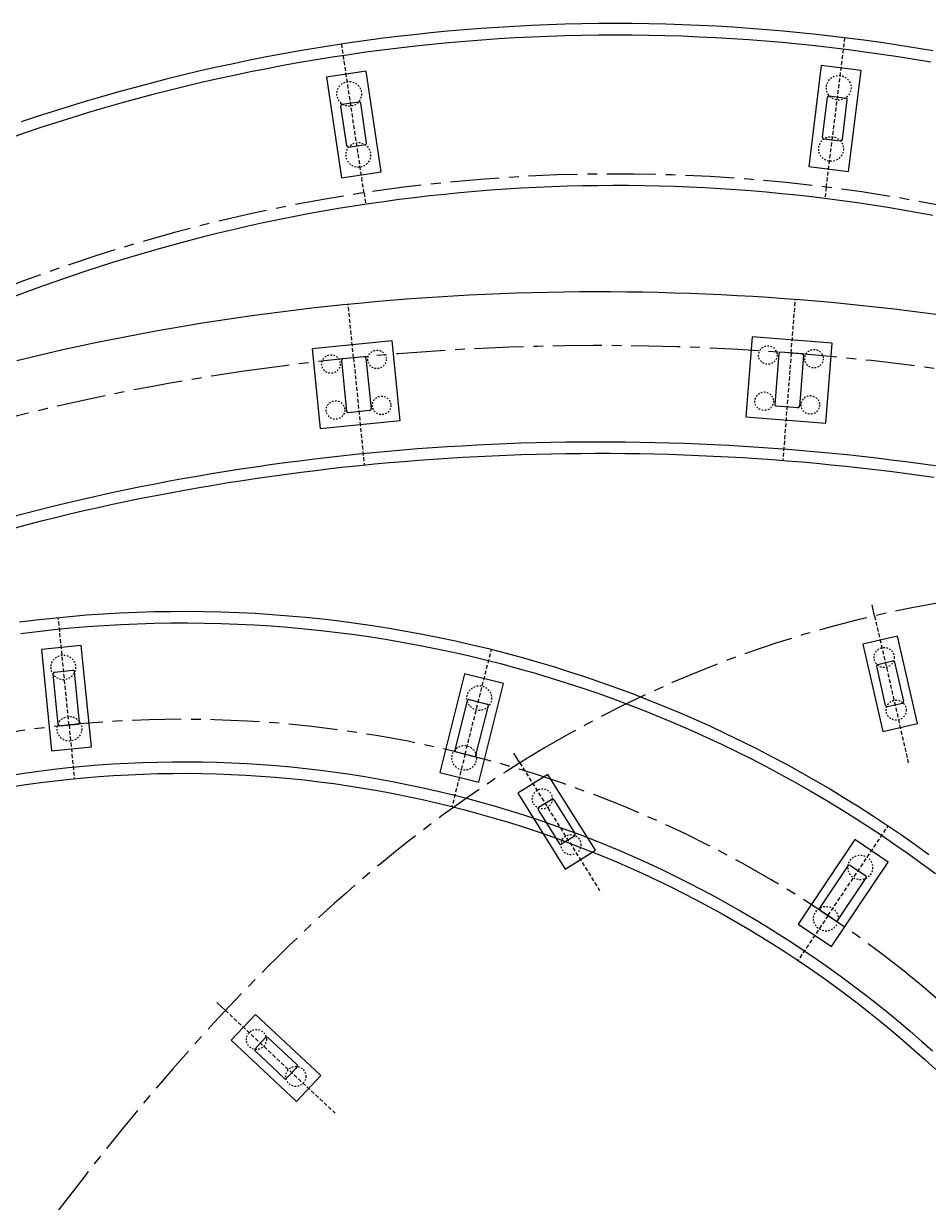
# Model space of a CAD drawing. Header units: millimetres. Extents: x 0 to 987207, y 0 to 5060561.
# Drawn here: x 495486.1 to 495544.7, y 2529264.9 to 2529341.3 of the extents above; entities that cross this region are included whole.
import ezdxf

# ---------------------------------------------------------------- set-up
doc = ezdxf.new("R2010")
doc.units = ezdxf.units.MM
doc.header["$LTSCALE"] = 0.1
doc.linetypes.add('CENTER', pattern=[50.8, 31.75, -6.35, 6.35, -6.35])
doc.linetypes.add('DASHED', pattern=[19.05, 12.7, -6.35])
for name, color, linetype in [('1', 1, 'CONTINUOUS'), ('TLJ', 180, 'CONTINUOUS'), ('YLJ', 210, 'CONTINUOUS'), ('zhix', 1, 'CENTER'), ('桥梁', 94, 'CONTINUOUS')]:
    doc.layers.add(name, color=color, linetype=linetype)

msp = doc.modelspace()

# ---------------------------------------------------------------- linework, layer by layer
at = {"layer": '1', "color": 4, "linetype": 'Continuous'}
for p, q in [((495537.8823, 2529333.9944), (495538.2041, 2529336.5744)), ((495538.3157, 2529336.6612), (495539.4073, 2529336.5251)), ((495507.0591, 2529333.4319), (495506.6729, 2529336.0031)), ((495506.757, 2529336.1168), (495507.8448, 2529336.2802)), ((495508.3447, 2529333.625), (495507.9585, 2529336.1962)), ((495539.1723, 2529333.8335), (495539.4941, 2529336.4135)), ((495507.1729, 2529333.3479), (495508.2607, 2529333.5113)), ((495537.9692, 2529333.8827), (495539.0607, 2529333.7466)), ((495508.1922, 2529319.7539), (495506.7991, 2529319.6146)), ((495535.0538, 2529319.9585), (495534.7923, 2529316.6688)), ((495536.557, 2529319.9393), (495535.1614, 2529320.0502)), ((495536.6488, 2529319.8317), (495536.3873, 2529316.5421)), ((495506.7096, 2529319.5051), (495507.0381, 2529316.2215)), ((495508.3016, 2529319.6644), (495508.6301, 2529316.3808)), ((495508.5406, 2529316.2713), (495507.1475, 2529316.1319)), ((495536.2797, 2529316.4503), (495534.8841, 2529316.5612)), ((495541.4714, 2529299.815), (495542.4461, 2529300.0388)), ((495543.1478, 2529297.4297), (495542.5659, 2529299.9637)), ((495488.3527, 2529295.9229), (495488.027, 2529299.2068)), ((495488.1166, 2529299.3162), (495489.3108, 2529299.4346)), ((495489.7458, 2529296.0611), (495489.4202, 2529299.345)), ((495541.9782, 2529297.1611), (495541.3964, 2529299.6952)), ((495514.0734, 2529294.2679), (495514.8772, 2529297.4686)), ((495514.9986, 2529297.5412), (495516.1624, 2529297.2489)), ((495515.4313, 2529293.927), (495516.2351, 2529297.1276)), ((495542.098, 2529297.0861), (495543.0727, 2529297.3098)), ((495488.4621, 2529295.8333), (495489.6562, 2529295.9517)), ((495514.1461, 2529294.1466), (495515.3099, 2529293.8543)), ((495520.339, 2529291.0698), (495519.491, 2529290.5397)), ((495520.4768, 2529291.038), (495521.8549, 2529288.8333)), ((495519.4592, 2529290.4019), (495520.8373, 2529288.1972)), ((495521.8231, 2529288.6955), (495520.9751, 2529288.1654)), ((495537.7207, 2529284.014), (495539.5582, 2529286.755)), ((495539.697, 2529286.7824), (495540.6937, 2529286.1142)), ((495538.8835, 2529283.2344), (495540.7211, 2529285.9754)), ((495537.748, 2529283.8752), (495538.7448, 2529283.207)), ((495501.7963, 2529275.6362), (495501.1129, 2529274.9061)), ((495501.9376, 2529275.6408), (495503.8358, 2529273.864)), ((495501.1175, 2529274.7648), (495503.0157, 2529272.988)), ((495503.8404, 2529273.7227), (495503.157, 2529272.9926))]:
    msp.add_line(p, q, dxfattribs=at)
for points in [[(495505.7331, 2529337.8843), (495506.7134, 2529331.3575), (495509.2846, 2529331.7437), (495508.3042, 2529338.2705), (495505.7331, 2529337.8843)], [(495537.8067, 2529338.6394), (495536.9898, 2529332.0902), (495539.5698, 2529331.7684), (495540.3867, 2529338.3176), (495537.8067, 2529338.6394)], [(495510.5158, 2529315.6146), (495509.9981, 2529320.7888), (495504.824, 2529320.2712), (495505.3416, 2529315.097), (495510.5158, 2529315.6146)], [(495538.1064, 2529315.4524), (495538.5184, 2529320.6361), (495533.3348, 2529321.0481), (495532.9227, 2529315.8645), (495538.1064, 2529315.4524)], [(495540.5022, 2529301.1315), (495541.8002, 2529295.4786), (495544.0419, 2529295.9933), (495542.7439, 2529301.6462), (495540.5022, 2529301.1315)], [(495487.2671, 2529300.7895), (495487.9185, 2529294.2217), (495490.5058, 2529294.4783), (495489.8544, 2529301.0461), (495487.2671, 2529300.7895)], [(495514.6972, 2529299.215), (495513.0896, 2529292.8138), (495515.6113, 2529292.1805), (495517.2189, 2529298.5817), (495514.6972, 2529299.215)], [(495523.1693, 2529287.7681), (495520.0951, 2529292.6863), (495518.1447, 2529291.4672), (495521.219, 2529286.5489), (495523.1693, 2529287.7681)], [(495539.9786, 2529288.4596), (495536.3035, 2529282.9775), (495538.4631, 2529281.5298), (495542.1382, 2529287.0118), (495539.9786, 2529288.4596)], [(495505.3797, 2529273.1721), (495501.1454, 2529277.1358), (495499.5736, 2529275.4566), (495503.8079, 2529271.493), (495505.3797, 2529273.1721)]]:
    msp.add_lwpolyline(points, dxfattribs=at)
at = {"layer": '1', "color": 1, "linetype": 'DASHED', "ltscale": 0.01}
for centre, radius in [((495507.2117, 2529336.7918), 0.8), ((495538.9358, 2529337.1885), 0.8), ((495507.8059, 2529332.8362), 0.8), ((495538.4407, 2529333.2193), 0.8), ((495506.028, 2529319.2862), 0.6), ((495509.0131, 2529319.5848), 0.6), ((495534.3442, 2529319.8644), 0.6), ((495537.3347, 2529319.6267), 0.6), ((495534.1064, 2529316.8738), 0.6), ((495506.3266, 2529316.3011), 0.6), ((495509.3117, 2529316.5997), 0.6), ((495537.097, 2529316.6361), 0.6), ((495541.8804, 2529300.2681), 0.65), ((495488.689, 2529299.6242), 0.8), ((495515.6414, 2529297.6375), 0.8), ((495542.6637, 2529296.8568), 0.65), ((495489.0838, 2529295.6437), 0.8), ((495514.6671, 2529293.758), 0.8), ((495519.7295, 2529291.1016), 0.65), ((495521.5846, 2529288.1337), 0.65), ((495540.3346, 2529286.6559), 0.8), ((495538.1072, 2529283.3335), 0.8), ((495501.1991, 2529275.5103), 0.65), ((495503.7543, 2529273.1185), 0.65)]:
    msp.add_circle(centre, radius, dxfattribs=at)
at = {"layer": '1', "color": 4, "linetype": 'Continuous'}
for centre, start, end in [((495538.3034, 2529336.562), 82.890168, 172.890168), ((495539.3949, 2529336.4258), 352.890168, 82.890168), ((495506.7718, 2529336.0179), 98.542333, 188.542333), ((495507.8596, 2529336.1813), 8.542333, 98.542333), ((495508.2458, 2529333.6102), 278.542333, 8.542333), ((495537.9816, 2529333.982), 172.890168, 262.890168), ((495539.0731, 2529333.8458), 262.890168, 352.890168), ((495507.158, 2529333.4468), 188.542333, 278.542333), ((495508.2021, 2529319.6544), 5.712676, 95.712676), ((495535.1535, 2529319.9505), 85.455123, 175.455123), ((495536.5491, 2529319.8396), 355.455123, 85.455123), ((495506.8091, 2529319.5151), 95.712676, 185.712676), ((495534.892, 2529316.6609), 175.455123, 265.455123), ((495507.1376, 2529316.2314), 185.712676, 275.712676), ((495508.5306, 2529316.3708), 275.712676, 5.712676), ((495536.2876, 2529316.55), 265.455123, 355.455123), ((495542.4685, 2529299.9414), 12.931654, 102.931654), ((495488.1265, 2529299.2167), 95.663932, 185.663932), ((495489.3206, 2529299.3351), 5.663932, 95.663932), ((495541.4938, 2529299.7176), 102.931654, 192.931654), ((495514.9742, 2529297.4442), 75.902999, 165.902999), ((495516.1381, 2529297.1519), 345.902999, 75.902999), ((495542.0757, 2529297.1835), 192.931654, 282.931654), ((495543.0503, 2529297.4073), 282.931654, 12.931654), ((495489.6463, 2529296.0512), 275.663932, 5.663932), ((495488.4522, 2529295.9328), 185.663932, 275.663932), ((495514.1704, 2529294.2436), 165.902999, 255.902999), ((495515.3343, 2529293.9513), 255.902999, 345.902999), ((495520.392, 2529290.985), 32.008651, 122.008651), ((495519.544, 2529290.4549), 122.008651, 212.008651), ((495521.7701, 2529288.7803), 302.008651, 32.008651), ((495520.9221, 2529288.2502), 212.008651, 302.008651), ((495539.6413, 2529286.6993), 56.162502, 146.162502), ((495540.638, 2529286.0311), 326.162502, 56.162502), ((495537.8037, 2529283.9583), 146.162502, 236.162502), ((495538.8005, 2529283.2901), 236.162502, 326.162502), ((495501.8693, 2529275.5678), 46.891429, 136.891429), ((495501.1859, 2529274.8378), 136.891429, 226.891429), ((495503.7674, 2529273.791), 316.891429, 46.891429), ((495503.084, 2529273.061), 226.891429, 316.891429)]:
    msp.add_arc(centre, 0.1, start, end, dxfattribs=at)
at = {"layer": 'TLJ', "flags": 128}
for points in [[(495545.0414, 2529339.5774), (495543.968, 2529339.759), (495542.893, 2529339.9309), (495541.8165, 2529340.093), (495540.7386, 2529340.2454), (495539.6594, 2529340.3879), (495538.5788, 2529340.5206), (495537.4972, 2529340.6435), (495536.4144, 2529340.7565), (495535.3307, 2529340.8597), (495534.2461, 2529340.953), (495533.1606, 2529341.0365), (495532.0745, 2529341.1101), (495530.9877, 2529341.1738), (495529.9004, 2529341.2276), (495528.8127, 2529341.2716), (495527.7246, 2529341.3056), (495526.6362, 2529341.3298), (495525.5477, 2529341.3441), (495524.4591, 2529341.3484), (495523.3704, 2529341.3429), (495522.2819, 2529341.3275), (495521.1936, 2529341.3022), (495520.1055, 2529341.267), (495519.0178, 2529341.2219), (495517.9306, 2529341.1669), (495516.8439, 2529341.102), (495515.7578, 2529341.0273), (495514.6725, 2529340.9427), (495513.5879, 2529340.8482), (495512.5043, 2529340.7439), (495511.4217, 2529340.6297), (495510.3401, 2529340.5057), (495509.2598, 2529340.3719), (495508.1807, 2529340.2282), (495507.1029, 2529340.0748), (495506.0266, 2529339.9115), (495504.9518, 2529339.7385), (495503.8786, 2529339.5557), (495502.8071, 2529339.3632), (495501.7375, 2529339.1609), (495500.6697, 2529338.9489), (495499.6038, 2529338.7272), (495498.5401, 2529338.4958), (495497.4785, 2529338.2548), (495496.4191, 2529338.0041), (495495.362, 2529337.7439), (495494.3074, 2529337.474), (495493.2552, 2529337.1945), (495492.2057, 2529336.9055), (495491.1588, 2529336.6069), (495490.1146, 2529336.2989), (495489.0733, 2529335.9814), (495488.035, 2529335.6544), (495486.9996, 2529335.318), (495485.9674, 2529334.9722)], [(495545.0448, 2529328.9035), (495544.0685, 2529329.0857), (495543.0905, 2529329.2589), (495542.111, 2529329.4233), (495541.1301, 2529329.5787), (495540.1478, 2529329.7252), (495539.1642, 2529329.8628), (495538.1794, 2529329.9915), (495537.1934, 2529330.1111), (495536.2064, 2529330.2218), (495535.2185, 2529330.3236), (495534.2296, 2529330.4163), (495533.24, 2529330.5001), (495532.2496, 2529330.5748), (495531.2586, 2529330.6406), (495530.2671, 2529330.6973), (495529.275, 2529330.745), (495528.2826, 2529330.7837), (495527.2899, 2529330.8134), (495526.2969, 2529330.834), (495525.3038, 2529330.8457), (495524.3106, 2529330.8483), (495523.3175, 2529330.8418), (495522.3244, 2529330.8264), (495521.3315, 2529330.8019), (495520.3389, 2529330.7683), (495519.3467, 2529330.7258), (495518.3548, 2529330.6742), (495517.3635, 2529330.6137), (495516.3728, 2529330.5441), (495515.3827, 2529330.4655), (495514.3934, 2529330.3779), (495513.4049, 2529330.2814), (495512.4174, 2529330.1758), (495511.4308, 2529330.0613), (495510.4453, 2529329.9378), (495509.461, 2529329.8053), (495508.478, 2529329.6639), (495507.4962, 2529329.5136), (495506.5159, 2529329.3544), (495505.5371, 2529329.1862), (495504.5598, 2529329.0092), (495503.5842, 2529328.8233), (495502.6103, 2529328.6285), (495501.6382, 2529328.4249), (495500.668, 2529328.2125), (495499.6998, 2529327.9912), (495498.7336, 2529327.7612), (495497.7696, 2529327.5223), (495496.8078, 2529327.2747), (495495.8482, 2529327.0184), (495494.8911, 2529326.7534), (495493.9363, 2529326.4797), (495492.9841, 2529326.1973), (495492.0346, 2529325.9063), (495491.0877, 2529325.6066), (495490.1435, 2529325.2984), (495489.2022, 2529324.9816), (495488.2639, 2529324.6562), (495487.3285, 2529324.3224), (495486.3962, 2529323.98), (495485.467, 2529323.6292)], [(495485.667, 2529319.5153), (495486.6638, 2529319.7571), (495487.6622, 2529319.9914), (495488.662, 2529320.2185), (495489.6631, 2529320.4384), (495490.6654, 2529320.6511), (495491.669, 2529320.8566), (495492.6738, 2529321.0552), (495493.6796, 2529321.2468), (495494.6864, 2529321.4315), (495495.6942, 2529321.6095), (495496.7029, 2529321.7806), (495497.7124, 2529321.9451), (495498.7227, 2529322.103), (495499.7338, 2529322.2544), (495500.7455, 2529322.3994), (495501.758, 2529322.5379), (495502.7712, 2529322.6702), (495503.7853, 2529322.7961), (495504.8002, 2529322.9156), (495505.8158, 2529323.0288), (495506.832, 2529323.1357), (495507.849, 2529323.2362), (495508.8665, 2529323.3304), (495509.8846, 2529323.4182), (495510.9032, 2529323.4996), (495511.9223, 2529323.5746), (495512.9419, 2529323.6433), (495513.9618, 2529323.7056), (495514.9822, 2529323.7616), (495516.0029, 2529323.8111), (495517.0238, 2529323.8543), (495518.045, 2529323.8911), (495519.0664, 2529323.9215), (495520.088, 2529323.9456), (495521.1098, 2529323.9632), (495522.1316, 2529323.9745), (495523.1534, 2529323.9793), (495524.1753, 2529323.9778), (495525.1971, 2529323.9699), (495526.2189, 2529323.9556), (495527.2406, 2529323.9349), (495528.2621, 2529323.9079), (495529.2834, 2529323.8744), (495530.3045, 2529323.8346), (495531.3254, 2529323.7884), (495532.3459, 2529323.7358), (495533.366, 2529323.6769), (495534.3858, 2529323.6115), (495535.4052, 2529323.5398), (495536.4241, 2529323.4617), (495537.4424, 2529323.3773), (495538.4603, 2529323.2865), (495539.4775, 2529323.1893), (495540.4941, 2529323.0858), (495541.5101, 2529322.9759), (495542.5253, 2529322.8597), (495543.5398, 2529322.7371), (495544.5535, 2529322.6082), (495545.5664, 2529322.473)], [(495545.0913, 2529311.9373), (495544.1443, 2529312.0697), (495543.1965, 2529312.1963), (495542.2478, 2529312.3169), (495541.2985, 2529312.4316), (495540.3485, 2529312.5404), (495539.3978, 2529312.6432), (495538.4464, 2529312.7401), (495537.4945, 2529312.831), (495536.542, 2529312.916), (495535.5891, 2529312.995), (495534.6356, 2529313.0681), (495533.6817, 2529313.1352), (495532.7274, 2529313.1963), (495531.7728, 2529313.2515), (495530.8178, 2529313.3007), (495529.8625, 2529313.3439), (495528.907, 2529313.3812), (495527.9513, 2529313.4125), (495526.9954, 2529313.4378), (495526.0393, 2529313.4572), (495525.0831, 2529313.4705), (495524.1269, 2529313.4779), (495523.1707, 2529313.4793), (495522.2144, 2529313.4748), (495521.2583, 2529313.4642), (495520.3021, 2529313.4477), (495519.3462, 2529313.4252), (495518.3903, 2529313.3968), (495517.4347, 2529313.3624), (495516.4793, 2529313.3219), (495515.5242, 2529313.2756), (495514.5694, 2529313.2232), (495513.6149, 2529313.1649), (495512.6608, 2529313.1006), (495511.7072, 2529313.0304), (495510.7539, 2529312.9542), (495509.8012, 2529312.8721), (495508.8491, 2529312.7839), (495507.8974, 2529312.6899), (495506.9464, 2529312.5899), (495505.9961, 2529312.4839), (495505.0464, 2529312.3721), (495504.0974, 2529312.2543), (495503.1492, 2529312.1305), (495502.2018, 2529312.0008), (495501.2556, 2529311.8653), (495500.3108, 2529311.7238), (495499.3674, 2529311.5764), (495498.4255, 2529311.4229), (495497.4852, 2529311.2633), (495496.5464, 2529311.0976), (495495.6094, 2529310.9257), (495494.674, 2529310.7475), (495493.7404, 2529310.563), (495492.8086, 2529310.3721), (495491.8787, 2529310.1748), (495490.9508, 2529309.971), (495490.0248, 2529309.7607), (495489.1009, 2529309.5438), (495488.1792, 2529309.3203), (495487.2596, 2529309.0901), (495486.3423, 2529308.8531), (495485.4273, 2529308.6094)], [(495485.8488, 2529302.5706), (495486.9338, 2529302.7049), (495488.0206, 2529302.8247), (495489.1088, 2529302.93), (495490.1984, 2529303.0207), (495491.289, 2529303.097), (495492.3806, 2529303.1586), (495493.4729, 2529303.2058), (495494.5658, 2529303.2383), (495495.659, 2529303.2563), (495496.7523, 2529303.2597), (495497.8455, 2529303.2485), (495498.9386, 2529303.2228), (495500.0311, 2529303.1825), (495501.1231, 2529303.1276), (495502.2142, 2529303.0581), (495503.3043, 2529302.9742), (495504.3932, 2529302.8757), (495505.4807, 2529302.7626), (495506.5665, 2529302.6351), (495507.6506, 2529302.4932), (495508.7327, 2529302.3368), (495509.8126, 2529302.1659), (495510.8901, 2529301.9807), (495511.965, 2529301.7812), (495513.0372, 2529301.5673), (495514.1065, 2529301.3392), (495515.1726, 2529301.0968), (495516.2354, 2529300.8402), (495517.2947, 2529300.5695), (495518.3503, 2529300.2846), (495519.4019, 2529299.9858), (495520.4496, 2529299.6729), (495521.4929, 2529299.3461), (495522.5318, 2529299.0054), (495523.566, 2529298.6509), (495524.5955, 2529298.2826), (495525.6199, 2529297.9007), (495526.6392, 2529297.5051), (495527.653, 2529297.0959), (495528.6614, 2529296.6733), (495529.664, 2529296.2373), (495530.6607, 2529295.7879), (495531.6513, 2529295.3253), (495532.6357, 2529294.8495), (495533.6137, 2529294.3607), (495534.585, 2529293.8588), (495535.5496, 2529293.3441), (495536.5072, 2529292.8165), (495537.4577, 2529292.2762), (495538.4009, 2529291.7233), (495539.3366, 2529291.1578), (495540.2648, 2529290.58), (495541.1851, 2529289.9898), (495542.0975, 2529289.3874), (495543.0018, 2529288.7728), (495543.8978, 2529288.1463), (495544.7854, 2529287.5079)], [(495485.3205, 2529291.887), (495486.2632, 2529292.0293), (495487.2077, 2529292.1589), (495488.1538, 2529292.276), (495489.1014, 2529292.3804), (495490.0503, 2529292.4722), (495491.0003, 2529292.5514), (495491.9513, 2529292.6179), (495492.9031, 2529292.6716), (495493.8555, 2529292.7127), (495494.8085, 2529292.7411), (495495.7616, 2529292.7568), (495496.715, 2529292.7598), (495497.6682, 2529292.75), (495498.6213, 2529292.7276), (495499.574, 2529292.6924), (495500.5261, 2529292.6446), (495501.4775, 2529292.584), (495502.428, 2529292.5108), (495503.3775, 2529292.4249), (495504.3257, 2529292.3264), (495505.2725, 2529292.2152), (495506.2178, 2529292.0914), (495507.1613, 2529291.955), (495508.1029, 2529291.8061), (495509.0425, 2529291.6446), (495509.9798, 2529291.4706), (495510.9147, 2529291.2841), (495511.847, 2529291.0851), (495512.7766, 2529290.8738), (495513.7033, 2529290.6501), (495514.627, 2529290.414), (495515.5474, 2529290.1657), (495516.4644, 2529289.9051), (495517.3778, 2529289.6323), (495518.2876, 2529289.3473), (495519.1934, 2529289.0502), (495520.0953, 2529288.7411), (495520.9929, 2529288.42), (495521.8861, 2529288.0869), (495522.7749, 2529287.742), (495523.6589, 2529287.3853), (495524.5382, 2529287.0168), (495525.4124, 2529286.6366), (495526.2815, 2529286.2447), (495527.1453, 2529285.8414), (495528.0036, 2529285.4265), (495528.8563, 2529285.0003), (495529.7033, 2529284.5627), (495530.5443, 2529284.1138), (495531.3793, 2529283.6538), (495532.2081, 2529283.1827), (495533.0305, 2529282.7006), (495533.8465, 2529282.2075), (495534.6557, 2529281.7037), (495535.4582, 2529281.189), (495536.2538, 2529280.6638), (495537.0423, 2529280.1279), (495537.8236, 2529279.5816), (495538.5975, 2529279.025), (495539.3639, 2529278.458), (495540.1227, 2529277.8809), (495540.8737, 2529277.2937), (495541.617, 2529276.6965), (495542.3528, 2529276.0891), (495543.0812, 2529275.4718), (495543.8021, 2529274.8447), (495544.5157, 2529274.208), (495545.2218, 2529273.5621)]]:
    msp.add_lwpolyline(points, dxfattribs=at)
at = {"layer": 'YLJ', "color": 210, "flags": 128}
for points in [[(495544.9129, 2529338.8385), (495543.8462, 2529339.019), (495542.778, 2529339.1898), (495541.7082, 2529339.3509), (495540.6371, 2529339.5023), (495539.5646, 2529339.6439), (495538.4908, 2529339.7758), (495537.4159, 2529339.8979), (495536.3399, 2529340.0102), (495535.263, 2529340.1127), (495534.1852, 2529340.2055), (495533.1065, 2529340.2884), (495532.0272, 2529340.3616), (495530.9472, 2529340.4249), (495529.8667, 2529340.4784), (495528.7858, 2529340.5221), (495527.7045, 2529340.5559), (495526.623, 2529340.5799), (495525.5413, 2529340.5941), (495524.4595, 2529340.5984), (495523.3777, 2529340.593), (495522.2959, 2529340.5776), (495521.2144, 2529340.5525), (495520.1332, 2529340.5175), (495519.0523, 2529340.4727), (495517.9719, 2529340.418), (495516.892, 2529340.3536), (495515.8127, 2529340.2793), (495514.7342, 2529340.1952), (495513.6564, 2529340.1014), (495512.5796, 2529339.9977), (495511.5037, 2529339.8842), (495510.429, 2529339.761), (495509.3554, 2529339.628), (495508.283, 2529339.4852), (495507.212, 2529339.3327), (495506.1424, 2529339.1705), (495505.0744, 2529338.9986), (495504.0079, 2529338.8169), (495502.9431, 2529338.6256), (495501.8802, 2529338.4246), (495500.8191, 2529338.2139), (495499.7599, 2529337.9936), (495498.7028, 2529337.7637), (495497.6478, 2529337.5242), (495496.5951, 2529337.2751), (495495.5447, 2529337.0164), (495494.4966, 2529336.7482), (495493.4511, 2529336.4705), (495492.4081, 2529336.1833), (495491.3677, 2529335.8866), (495490.3301, 2529335.5805), (495489.2953, 2529335.265), (495488.2635, 2529334.94), (495487.2346, 2529334.6057), (495486.2088, 2529334.2621), (495485.1862, 2529333.9091)], [(495545.1975, 2529312.6797), (495544.2459, 2529312.8128), (495543.2934, 2529312.94), (495542.3401, 2529313.0612), (495541.3861, 2529313.1765), (495540.4314, 2529313.2858), (495539.4761, 2529313.3891), (495538.5201, 2529313.4864), (495537.5635, 2529313.5778), (495536.6064, 2529313.6632), (495535.6487, 2529313.7426), (495534.6906, 2529313.816), (495533.732, 2529313.8835), (495532.773, 2529313.9449), (495531.8137, 2529314.0004), (495530.854, 2529314.0498), (495529.8941, 2529314.0933), (495528.9339, 2529314.1307), (495527.9735, 2529314.1622), (495527.0129, 2529314.1876), (495526.0521, 2529314.207), (495525.0913, 2529314.2205), (495524.1304, 2529314.2279), (495523.1694, 2529314.2293), (495522.2085, 2529314.2248), (495521.2476, 2529314.2142), (495520.2869, 2529314.1976), (495519.3262, 2529314.175), (495518.3657, 2529314.1464), (495517.4054, 2529314.1118), (495516.4453, 2529314.0712), (495515.4855, 2529314.0246), (495514.526, 2529313.972), (495513.5668, 2529313.9134), (495512.6081, 2529313.8488), (495511.6497, 2529313.7782), (495510.6918, 2529313.7016), (495509.7345, 2529313.6191), (495508.7776, 2529313.5305), (495507.8213, 2529313.436), (495506.8657, 2529313.3355), (495505.9107, 2529313.2291), (495504.9563, 2529313.1166), (495504.0027, 2529312.9982), (495503.0498, 2529312.8739), (495502.0978, 2529312.7436), (495501.1469, 2529312.6074), (495500.1973, 2529312.4652), (495499.2492, 2529312.317), (495498.3025, 2529312.1627), (495497.3572, 2529312.0023), (495496.4136, 2529311.8357), (495495.4715, 2529311.6629), (495494.5311, 2529311.4838), (495493.5924, 2529311.2982), (495492.6555, 2529311.1063), (495491.7205, 2529310.9079), (495490.7873, 2529310.703), (495489.8561, 2529310.4915), (495488.9268, 2529310.2733), (495487.9997, 2529310.0485), (495487.0747, 2529309.8169), (495486.152, 2529309.5786), (495485.2315, 2529309.3334)], [(495485.9459, 2529301.8269), (495487.021, 2529301.96), (495488.0978, 2529302.0787), (495489.1761, 2529302.183), (495490.2557, 2529302.2729), (495491.3363, 2529302.3485), (495492.4179, 2529302.4096), (495493.5003, 2529302.4563), (495494.5831, 2529302.4885), (495495.6663, 2529302.5063), (495496.7496, 2529302.5097), (495497.8329, 2529302.4986), (495498.9159, 2529302.4731), (495499.9985, 2529302.4332), (495501.0804, 2529302.3788), (495502.1616, 2529302.31), (495503.2417, 2529302.2268), (495504.3206, 2529302.1292), (495505.3982, 2529302.0172), (495506.4741, 2529301.8909), (495507.5482, 2529301.7502), (495508.6204, 2529301.5952), (495509.6904, 2529301.4259), (495510.7581, 2529301.2424), (495511.8232, 2529301.0447), (495512.8856, 2529300.8328), (495513.9451, 2529300.6067), (495515.0015, 2529300.3666), (495516.0546, 2529300.1123), (495517.1041, 2529299.8441), (495518.1501, 2529299.5619), (495519.1921, 2529299.2657), (495520.2301, 2529298.9557), (495521.2639, 2529298.6319), (495522.2933, 2529298.2943), (495523.3181, 2529297.9431), (495524.3381, 2529297.5782), (495525.3532, 2529297.1997), (495526.3631, 2529296.8077), (495527.3677, 2529296.4023), (495528.3669, 2529295.9836), (495529.3603, 2529295.5515), (495530.3479, 2529295.1063), (495531.3295, 2529294.6479), (495532.3049, 2529294.1765), (495533.2739, 2529293.6921), (495534.2363, 2529293.1948), (495535.1921, 2529292.6848), (495536.1409, 2529292.162), (495537.0827, 2529291.6267), (495538.0173, 2529291.0788), (495538.9445, 2529290.5185), (495539.8641, 2529289.9459), (495540.7761, 2529289.3612), (495541.6801, 2529288.7642), (495542.5761, 2529288.1553), (495543.4639, 2529287.5345), (495544.3434, 2529286.902), (495545.2143, 2529286.2577)], [(495485.2037, 2529292.6278), (495486.1562, 2529292.7716), (495487.1106, 2529292.9026), (495488.0666, 2529293.0209), (495489.0242, 2529293.1265), (495489.983, 2529293.2192), (495490.943, 2529293.2992), (495491.904, 2529293.3664), (495492.8658, 2529293.4207), (495493.8282, 2529293.4622), (495494.7911, 2529293.4909), (495495.7543, 2529293.5068), (495496.7176, 2529293.5098), (495497.6809, 2529293.4999), (495498.644, 2529293.4772), (495499.6066, 2529293.4417), (495500.5688, 2529293.3934), (495501.5301, 2529293.3322), (495502.4906, 2529293.2582), (495503.45, 2529293.1714), (495504.4082, 2529293.0718), (495505.3649, 2529292.9595), (495506.3201, 2529292.8344), (495507.2735, 2529292.6966), (495508.225, 2529292.5461), (495509.1744, 2529292.3829), (495510.1216, 2529292.207), (495511.0663, 2529292.0186), (495512.0084, 2529291.8176), (495512.9478, 2529291.604), (495513.8842, 2529291.3779), (495514.8175, 2529291.1394), (495515.7476, 2529290.8884), (495516.6742, 2529290.6251), (495517.5973, 2529290.3494), (495518.5165, 2529290.0615), (495519.4319, 2529289.7613), (495520.3432, 2529289.449), (495521.2502, 2529289.1245), (495522.1528, 2529288.7879), (495523.0509, 2529288.4394), (495523.9442, 2529288.0789), (495524.8327, 2529287.7065), (495525.7161, 2529287.3223), (495526.5943, 2529286.9264), (495527.4671, 2529286.5188), (495528.3345, 2529286.0996), (495529.1961, 2529285.6689), (495530.052, 2529285.2267), (495530.9018, 2529284.7731), (495531.7456, 2529284.3083), (495532.5831, 2529283.8322), (495533.4141, 2529283.3451), (495534.2386, 2529282.8468), (495535.0564, 2529282.3377), (495535.8673, 2529281.8177), (495536.6712, 2529281.2869), (495537.468, 2529280.7454), (495538.2574, 2529280.1934), (495539.0395, 2529279.6309), (495539.8139, 2529279.058), (495540.5807, 2529278.4748), (495541.3396, 2529277.8815), (495542.0906, 2529277.2781), (495542.834, 2529276.6644), (495543.5698, 2529276.0408), (495544.2979, 2529275.4074), (495545.0185, 2529274.7645)]]:
    msp.add_lwpolyline(points, dxfattribs=at)
at = {"layer": 'zhix', "flags": 128}
for points in [[(495501.4044, 2529318.9574), (495500.4144, 2529318.8167), (495499.4252, 2529318.6697), (495498.437, 2529318.5164), (495497.4499, 2529318.3567), (495496.4638, 2529318.1905), (495495.4788, 2529318.0178), (495494.495, 2529317.8385), (495493.5125, 2529317.6526), (495492.5312, 2529317.4599), (495491.5513, 2529317.2604), (495490.5728, 2529317.054), (495489.5958, 2529316.8408), (495488.6204, 2529316.6205), (495487.6466, 2529316.3932), (495486.6744, 2529316.1588), (495485.7041, 2529315.9172), (495484.7355, 2529315.6683), (495483.7689, 2529315.4122), (495482.8042, 2529315.1487), (495481.8416, 2529314.8779), (495480.8811, 2529314.5995), (495479.9229, 2529314.3137), (495478.9669, 2529314.0202), (495478.0133, 2529313.7192), (495477.0621, 2529313.4104), (495476.1135, 2529313.094), (495475.1676, 2529312.7697), (495474.2243, 2529312.4376), (495473.2839, 2529312.0977), (495472.3464, 2529311.7498), (495471.4118, 2529311.3939), (495470.4804, 2529311.03), (495469.5521, 2529310.6581), (495468.6272, 2529310.278), (495467.7056, 2529309.8898), (495466.7875, 2529309.4934), (495465.873, 2529309.0888), (495464.9622, 2529308.676), (495464.0553, 2529308.2548), (495463.1522, 2529307.8253), (495462.2531, 2529307.3875), (495461.3582, 2529306.9413), (495460.4675, 2529306.4866), (495459.5812, 2529306.0236), (495458.6994, 2529305.552), (495457.8221, 2529305.072), (495456.9496, 2529304.5834), (495456.0819, 2529304.0864), (495455.2192, 2529303.5807), (495454.3615, 2529303.0666), (495453.509, 2529302.5438), (495452.6619, 2529302.0124), (495451.8202, 2529301.4725), (495450.9841, 2529300.9239), (495450.1537, 2529300.3668), (495449.3291, 2529299.801), (495448.8747, 2529299.4837)], [(495519.9134, 2529294.4324), (495519.0557, 2529293.9182), (495518.2049, 2529293.3928), (495517.3609, 2529292.8565), (495516.5238, 2529292.3094), (495515.6936, 2529291.752), (495514.8703, 2529291.1843), (495514.054, 2529290.6067), (495513.2446, 2529290.0195), (495512.4421, 2529289.4228), (495511.6466, 2529288.8169), (495510.8579, 2529288.2021), (495510.0761, 2529287.5786), (495509.3011, 2529286.9466), (495508.533, 2529286.3064), (495507.7715, 2529285.6581), (495507.0168, 2529285.0021), (495506.2687, 2529284.3385), (495505.5272, 2529283.6676), (495504.7922, 2529282.9895), (495504.0637, 2529282.3045), (495503.3415, 2529281.6128), (495502.6256, 2529280.9146), (495501.9159, 2529280.21), (495501.2124, 2529279.4994), (495500.5148, 2529278.7829), (495499.8232, 2529278.0606), (495499.1374, 2529277.3329), (495498.4573, 2529276.5998), (495497.7828, 2529275.8615), (495497.1138, 2529275.1182), (495496.4502, 2529274.3701), (495495.7918, 2529273.6174), (495495.1386, 2529272.8603), (495494.4904, 2529272.0988), (495493.847, 2529271.3333), (495493.2084, 2529270.5637), (495492.5745, 2529269.7903), (495491.945, 2529269.0133), (495491.3199, 2529268.2328), (495490.6989, 2529267.449), (495490.0821, 2529266.6619), (495489.4691, 2529265.8718), (495488.8599, 2529265.0788), (495488.2543, 2529264.283), (495487.6522, 2529263.4845), (495487.0535, 2529262.6836), (495486.4578, 2529261.8804), (495485.8652, 2529261.0749), (495485.2755, 2529260.2673), (495484.6884, 2529259.4577), (495484.1039, 2529258.6464), (495483.5218, 2529257.8333), (495482.9418, 2529257.0186), (495482.364, 2529256.2025), (495481.788, 2529255.385), (495481.2137, 2529254.5664), (495480.641, 2529253.7466), (495480.0697, 2529252.9259), (495479.4996, 2529252.1043), (495478.9306, 2529251.282), (495478.3625, 2529250.459), (495477.7951, 2529249.6356), (495477.2282, 2529248.8117), (495476.6618, 2529247.9876), (495476.0956, 2529247.1634), (495475.9069, 2529246.8886)], [(495543.363, 2529279.7854), (495544.1391, 2529279.1549), (495544.907, 2529278.5143), (495545.6664, 2529277.8637), (495546.4176, 2529277.2036), (495547.1604, 2529276.5341), (495547.8949, 2529275.8556), (495548.6212, 2529275.1681), (495549.3392, 2529274.4721), (495550.049, 2529273.7677), (495550.7507, 2529273.0553), (495551.4443, 2529272.3349), (495552.1298, 2529271.6069), (495552.8074, 2529270.8714), (495553.4771, 2529270.1288), (495554.139, 2529269.3792), (495554.7932, 2529268.6229), (495555.4397, 2529267.86), (495556.0786, 2529267.0907), (495556.7101, 2529266.3153), (495557.3342, 2529265.534), (495557.9511, 2529264.7469), (495558.5608, 2529263.9543), (495559.1635, 2529263.1564), (495559.7593, 2529262.3532), (495560.3482, 2529261.5451), (495560.9306, 2529260.7321), (495561.5063, 2529259.9145), (495562.0757, 2529259.0924), (495562.6387, 2529258.266), (495563.1957, 2529257.4354), (495563.7466, 2529256.6009), (495564.2916, 2529255.7625), (495564.831, 2529254.9204), (495565.3648, 2529254.0748), (495565.8931, 2529253.2257), (495566.4162, 2529252.3735), (495566.9342, 2529251.5181), (495567.4472, 2529250.6597), (495567.9554, 2529249.7985), (495568.459, 2529248.9345), (495568.9582, 2529248.068), (495569.453, 2529247.199), (495569.9436, 2529246.3277), (495570.4303, 2529245.4541), (495570.9132, 2529244.5784), (495571.3925, 2529243.7007), (495571.8682, 2529242.8212), (495572.3407, 2529241.9398), (495572.8101, 2529241.0568), (495573.2765, 2529240.1723), (495573.7401, 2529239.2862), (495574.2012, 2529238.3989), (495574.6598, 2529237.5102), (495575.1162, 2529236.6205), (495575.5706, 2529235.7296), (495576.023, 2529234.8379), (495576.4738, 2529233.9452), (495576.923, 2529233.0518), (495577.3709, 2529232.1577), (495577.8177, 2529231.2631), (495578.2635, 2529230.3679), (495578.7085, 2529229.4724), (495579.1528, 2529228.5765), (495579.5968, 2529227.6805), (495580.0405, 2529226.7843), (495580.1884, 2529226.4856)]]:
    msp.add_lwpolyline(points, dxfattribs=at)
at = {"layer": 'zhix'}
for centre, radius, start, end in [((495524.5165, 2529221.5854), 110, 223.759854, 114.503479), ((495523.422, 2529160.4795), 160, 77.204956, 97.909562), ((495558.0489, 2529229.8515), 75, 33.472616, 120.5622), ((495496.461, 2529221.2602), 75, 51.291376, 154.907967)]:
    msp.add_arc(centre, radius, start, end, dxfattribs=at)
at = {"layer": '桥梁', "linetype": 'DASHED', "ltscale": 0.2}
for p, q in [((495538.1314, 2529330.7396), (495539.3382, 2529340.4146)), ((495508.1771, 2529330.3651), (495506.7288, 2529340.0069)), ((495538.1314, 2529330.7396), (495538.0386, 2529329.9953)), ((495508.1771, 2529330.3651), (495508.2885, 2529329.6234)), ((495507.4956, 2529319.6849), (495507.1472, 2529323.1675)), ((495535.8566, 2529319.9956), (495536.1286, 2529323.485)), ((495535.8566, 2529319.9956), (495535.3126, 2529313.0168)), ((495507.4956, 2529319.6849), (495508.1924, 2529312.7197)), ((495541.2648, 2529302.9494), (495543.4467, 2529293.4466)), ((495489.059, 2529295.8941), (495488.3681, 2529302.8599)), ((495514.7283, 2529294.0016), (495516.4332, 2529300.7908)), ((495489.059, 2529295.8941), (495489.4044, 2529292.4112)), ((495514.7283, 2529294.0016), (495513.8758, 2529290.607)), ((495518.2713, 2529293.4343), (495523.4392, 2529285.1667)), ((495538.2461, 2529283.5418), (495542.1461, 2529289.3548)), ((495538.2461, 2529283.5418), (495536.2962, 2529280.6354)), ((495499.1909, 2529277.3901), (495506.309, 2529270.7271))]:
    msp.add_line(p, q, dxfattribs=at)
at = {"layer": '桥梁'}
for p, q in [((495541.2648, 2529302.9494), (495541.0969, 2529303.6803)), ((495518.2713, 2529293.4343), (495517.8737, 2529294.0703)), ((495499.1909, 2529277.3901), (495498.6433, 2529277.9026))]:
    msp.add_line(p, q, dxfattribs=at)

doc.saveas('drawing.dxf')
